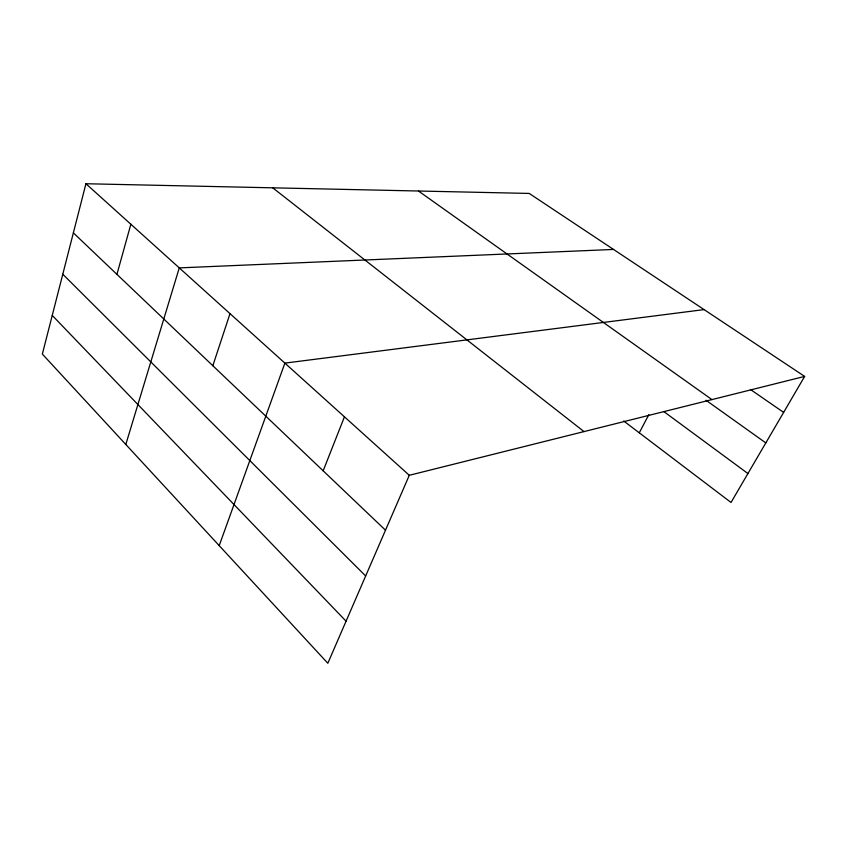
<?xml version="1.0" encoding="UTF-8"?>
<svg xmlns="http://www.w3.org/2000/svg" width="847" height="847" viewBox="0 0 847 847"><rect width="100%" height="100%" fill="white"/><g stroke="black" fill="none" stroke-linecap="round" stroke-linejoin="round"><path stroke-width="1.27" d="M85.939 183.735L42.35 354.078L327.831 663.265L409.292 475.294L804.65 376.407L529.216 193.434L85.939 183.735L409.292 475.294M116.928 274.354L130.862 224.233M125.811 444.474L179.268 267.885L613.535 249.442M212.841 365.724L230.003 313.634M219.214 545.627L284.888 363.119L704.079 309.6M323.162 470.816L344.443 416.819M639.273 432.817L648.813 414.67M804.65 376.407L731.035 502.472L623.71 421.001M750.453 389.482L783.634 412.394M418.46 191.009L711.935 399.593M706.006 400.26L765.815 442.917M663.741 411.515L747.933 473.537M272.734 187.822L584.007 431.589M73.371 232.861L385.501 530.201M62.784 274.216L365.66 575.981M52.249 315.412L346.074 621.179"/></g></svg>
